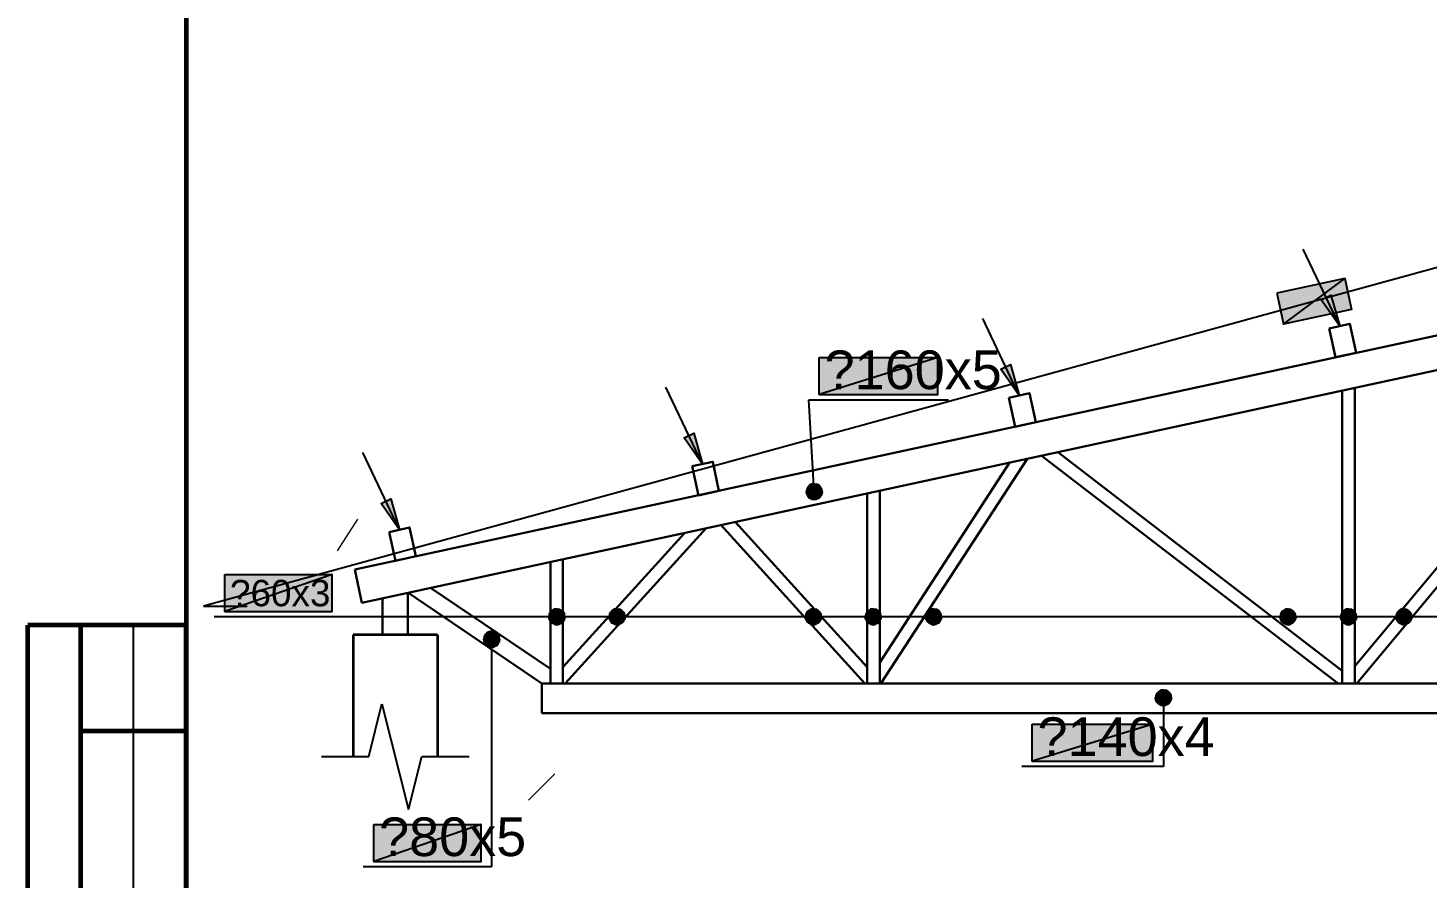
# Model space of a CAD drawing. Extents: x 8 to 21351, y 0 to 420.
# Drawn here: x 16771.9 to 16904.4, y 131.1 to 211.6 of the extents above; entities that cross this region are included whole.
import ezdxf

# ---------------------------------------------------------------- set-up
doc = ezdxf.new("R2010")
doc.units = 0
doc.linetypes.add('TEYPDFCAD_CENTER', pattern=[20, 12, -3, 2, -3])
for name, color, linetype in [('PDF_ВЫНОСКИ', 7, 'Continuous'), ('PDF_ОСИ', 7, 'Continuous'), ('TEY_REVIEW_AXIS', 7, 'Continuous'), ('TEY_REVIEW_LEADER', 7, 'Continuous')]:
    doc.layers.add(name, color=color, linetype=linetype)
doc.styles.add('TEYPDFCAD_TEXT', font='arial.ttf')
doc.dimstyles.new('TEYPDFCAD_SCALE_1', dxfattribs={"dimtxt": 2.5, "dimasz": 2.5, "dimexe": 1.25, "dimexo": 0.75, "dimtad": 1, "dimdsep": 46, "dimtxsty": 'Standard', "dimcen": 0.09, "dimadec": 0, "dimazin": 0, "dimtfac": 1, "dimtofl": 0, "dimtmove": 0, "dimatfit": 3, "dimfxl": 1, "dimarcsym": 0})

# ---------------------------------------------------------------- blocks, each defined once
blk = doc.blocks.new('TEY_AXIS')
at = {"layer": 'PDF_ОСИ', "linetype": 'TEYPDFCAD_CENTER', "lineweight": 9}
blk.add_line((0, 0), (1, 0), dxfattribs=at)

msp = doc.modelspace()

# ---------------------------------------------------------------- hatches: boundary and pattern name
at = {"true_color": 0xffffff}
h = msp.add_hatch(color=0, dxfattribs=at)
h.paths.add_polyline_path([(16890.19, 186.48), (16890.83, 183.56), (16896.63, 187.88)])
h.paths.add_polyline_path([(16890.83, 183.56), (16896.63, 187.88), (16897.26, 184.93)])
for points in [[(16896.14, 183.37), (16894.4, 185.86), (16895.29, 186.29)], [(16865.79, 176.81), (16864.05, 179.3), (16864.96, 179.73)], [(16835.77, 170.31), (16834.04, 172.8), (16834.95, 173.23)], [(16807.07, 164.08), (16805.34, 166.58), (16806.25, 167.03)]]:
    msp.add_hatch(color=7).paths.add_polyline_path(points)
h = msp.add_hatch(color=0, dxfattribs=at)
h.paths.add_polyline_path([(16846.84, 180.4), (16858.08, 180.4), (16846.84, 176.91)])
h.paths.add_polyline_path([(16858.08, 180.4), (16846.84, 176.91), (16858.08, 176.91)])
h = msp.add_hatch(color=7)
h.paths.add_polyline_path([(16846.12, 168.4), (16845.91, 168.3), (16846.36, 167.7)])
h.paths.add_polyline_path([(16845.91, 168.3), (16846.36, 167.7), (16845.76, 168.13)])
h.paths.add_polyline_path([(16846.36, 167.7), (16845.76, 168.13), (16845.66, 167.92)])
h = msp.add_hatch(color=7)
h.paths.add_polyline_path([(16846.8, 168.3), (16846.59, 168.4), (16846.36, 167.7)])
h.paths.add_polyline_path([(16846.59, 168.4), (16846.36, 167.7), (16846.36, 168.44)])
h.paths.add_polyline_path([(16846.36, 167.7), (16846.36, 168.44), (16846.12, 168.4)])
h = msp.add_hatch(color=7)
h.paths.add_polyline_path([(16845.66, 167.92), (16845.62, 167.7), (16846.36, 167.7)])
h.paths.add_polyline_path([(16845.62, 167.7), (16846.36, 167.7), (16845.66, 167.47)])
h.paths.add_polyline_path([(16846.36, 167.7), (16845.66, 167.47), (16845.76, 167.26)])
h = msp.add_hatch(color=7)
h.paths.add_polyline_path([(16845.76, 167.26), (16845.91, 167.09), (16846.36, 167.7)])
h.paths.add_polyline_path([(16845.91, 167.09), (16846.36, 167.7), (16846.12, 166.98)])
h.paths.add_polyline_path([(16846.36, 167.7), (16846.12, 166.98), (16846.36, 166.94)])
h = msp.add_hatch(color=7)
h.paths.add_polyline_path([(16847.12, 167.7), (16847.08, 167.92), (16846.36, 167.7)])
h.paths.add_polyline_path([(16847.08, 167.92), (16846.36, 167.7), (16846.97, 168.13)])
h.paths.add_polyline_path([(16846.36, 167.7), (16846.97, 168.13), (16846.8, 168.3)])
h = msp.add_hatch(color=7)
h.paths.add_polyline_path([(16846.36, 166.94), (16846.59, 166.98), (16846.36, 167.7)])
h.paths.add_polyline_path([(16846.59, 166.98), (16846.36, 167.7), (16846.8, 167.09)])
h.paths.add_polyline_path([(16846.36, 167.7), (16846.8, 167.09), (16846.97, 167.26)])
h = msp.add_hatch(color=7)
h.paths.add_polyline_path([(16846.97, 167.26), (16847.08, 167.47), (16846.36, 167.7)])
h.paths.add_polyline_path([(16847.08, 167.47), (16846.36, 167.7), (16847.12, 167.7)])
h = msp.add_hatch(color=0, dxfattribs=at)
h.paths.add_polyline_path([(16790.54, 159.85), (16800.7, 159.85), (16790.54, 156.34)])
h.paths.add_polyline_path([(16800.7, 159.85), (16790.54, 156.34), (16800.7, 156.34)])
h = msp.add_hatch(color=7)
h.paths.add_polyline_path([(16821.76, 156.57), (16821.55, 156.44), (16821.99, 155.85)])
h.paths.add_polyline_path([(16821.55, 156.44), (16821.99, 155.85), (16821.38, 156.29)])
h.paths.add_polyline_path([(16821.99, 155.85), (16821.38, 156.29), (16821.27, 156.08)])
h = msp.add_hatch(color=7)
h.paths.add_polyline_path([(16822.44, 156.44), (16822.23, 156.57), (16821.99, 155.85)])
h.paths.add_polyline_path([(16822.23, 156.57), (16821.99, 155.85), (16821.99, 156.59)])
h.paths.add_polyline_path([(16821.99, 155.85), (16821.99, 156.59), (16821.76, 156.57)])
h = msp.add_hatch(color=7)
h.paths.add_polyline_path([(16822.73, 155.85), (16822.71, 156.08), (16821.99, 155.85)])
h.paths.add_polyline_path([(16822.71, 156.08), (16821.99, 155.85), (16822.61, 156.29)])
h.paths.add_polyline_path([(16821.99, 155.85), (16822.61, 156.29), (16822.44, 156.44)])
h = msp.add_hatch(color=7)
h.paths.add_polyline_path([(16827.45, 156.57), (16827.24, 156.44), (16827.69, 155.85)])
h.paths.add_polyline_path([(16827.24, 156.44), (16827.69, 155.85), (16827.09, 156.29)])
h.paths.add_polyline_path([(16827.69, 155.85), (16827.09, 156.29), (16826.99, 156.08)])
h = msp.add_hatch(color=7)
h.paths.add_polyline_path([(16828.13, 156.44), (16827.92, 156.57), (16827.69, 155.85)])
h.paths.add_polyline_path([(16827.92, 156.57), (16827.69, 155.85), (16827.69, 156.59)])
h.paths.add_polyline_path([(16827.69, 155.85), (16827.69, 156.59), (16827.45, 156.57)])
h = msp.add_hatch(color=7)
h.paths.add_polyline_path([(16828.45, 155.85), (16828.41, 156.08), (16827.69, 155.85)])
h.paths.add_polyline_path([(16828.41, 156.08), (16827.69, 155.85), (16828.3, 156.29)])
h.paths.add_polyline_path([(16827.69, 155.85), (16828.3, 156.29), (16828.13, 156.44)])
h = msp.add_hatch(color=7)
h.paths.add_polyline_path([(16846.06, 156.57), (16845.85, 156.44), (16846.29, 155.85)])
h.paths.add_polyline_path([(16845.85, 156.44), (16846.29, 155.85), (16845.68, 156.29)])
h.paths.add_polyline_path([(16846.29, 155.85), (16845.68, 156.29), (16845.57, 156.08)])
h = msp.add_hatch(color=7)
h.paths.add_polyline_path([(16846.74, 156.44), (16846.53, 156.57), (16846.29, 155.85)])
h.paths.add_polyline_path([(16846.53, 156.57), (16846.29, 155.85), (16846.29, 156.59)])
h.paths.add_polyline_path([(16846.29, 155.85), (16846.29, 156.59), (16846.06, 156.57)])
h = msp.add_hatch(color=7)
h.paths.add_polyline_path([(16847.03, 155.85), (16847.01, 156.08), (16846.29, 155.85)])
h.paths.add_polyline_path([(16847.01, 156.08), (16846.29, 155.85), (16846.91, 156.29)])
h.paths.add_polyline_path([(16846.29, 155.85), (16846.91, 156.29), (16846.74, 156.44)])
h = msp.add_hatch(color=7)
h.paths.add_polyline_path([(16851.71, 156.57), (16851.52, 156.44), (16851.94, 155.85)])
h.paths.add_polyline_path([(16851.52, 156.44), (16851.94, 155.85), (16851.35, 156.29)])
h.paths.add_polyline_path([(16851.94, 155.85), (16851.35, 156.29), (16851.25, 156.08)])
h = msp.add_hatch(color=7)
h.paths.add_polyline_path([(16852.39, 156.44), (16852.18, 156.57), (16851.94, 155.85)])
h.paths.add_polyline_path([(16852.18, 156.57), (16851.94, 155.85), (16851.94, 156.59)])
h.paths.add_polyline_path([(16851.94, 155.85), (16851.94, 156.59), (16851.71, 156.57)])
h = msp.add_hatch(color=7)
h.paths.add_polyline_path([(16852.71, 155.85), (16852.66, 156.08), (16851.94, 155.85)])
h.paths.add_polyline_path([(16852.66, 156.08), (16851.94, 155.85), (16852.56, 156.29)])
h.paths.add_polyline_path([(16851.94, 155.85), (16852.56, 156.29), (16852.39, 156.44)])
h = msp.add_hatch(color=7)
h.paths.add_polyline_path([(16857.45, 156.57), (16857.24, 156.44), (16857.68, 155.85)])
h.paths.add_polyline_path([(16857.24, 156.44), (16857.68, 155.85), (16857.07, 156.29)])
h.paths.add_polyline_path([(16857.68, 155.85), (16857.07, 156.29), (16856.96, 156.08)])
h = msp.add_hatch(color=7)
h.paths.add_polyline_path([(16858.13, 156.44), (16857.91, 156.57), (16857.68, 155.85)])
h.paths.add_polyline_path([(16857.91, 156.57), (16857.68, 155.85), (16857.68, 156.59)])
h.paths.add_polyline_path([(16857.68, 155.85), (16857.68, 156.59), (16857.45, 156.57)])
h = msp.add_hatch(color=7)
h.paths.add_polyline_path([(16858.42, 155.85), (16858.4, 156.08), (16857.68, 155.85)])
h.paths.add_polyline_path([(16858.4, 156.08), (16857.68, 155.85), (16858.27, 156.29)])
h.paths.add_polyline_path([(16857.68, 155.85), (16858.27, 156.29), (16858.13, 156.44)])
h = msp.add_hatch(color=7)
h.paths.add_polyline_path([(16891.02, 156.57), (16890.81, 156.44), (16891.25, 155.85)])
h.paths.add_polyline_path([(16890.81, 156.44), (16891.25, 155.85), (16890.64, 156.29)])
h.paths.add_polyline_path([(16891.25, 155.85), (16890.64, 156.29), (16890.53, 156.08)])
h = msp.add_hatch(color=7)
h.paths.add_polyline_path([(16891.67, 156.44), (16891.48, 156.57), (16891.25, 155.85)])
h.paths.add_polyline_path([(16891.48, 156.57), (16891.25, 155.85), (16891.25, 156.59)])
h.paths.add_polyline_path([(16891.25, 155.85), (16891.25, 156.59), (16891.02, 156.57)])
h = msp.add_hatch(color=7)
h.paths.add_polyline_path([(16891.99, 155.85), (16891.95, 156.08), (16891.25, 155.85)])
h.paths.add_polyline_path([(16891.95, 156.08), (16891.25, 155.85), (16891.84, 156.29)])
h.paths.add_polyline_path([(16891.25, 155.85), (16891.84, 156.29), (16891.67, 156.44)])
h = msp.add_hatch(color=7)
h.paths.add_polyline_path([(16896.73, 156.57), (16896.52, 156.44), (16896.97, 155.85)])
h.paths.add_polyline_path([(16896.52, 156.44), (16896.97, 155.85), (16896.37, 156.29)])
h.paths.add_polyline_path([(16896.97, 155.85), (16896.37, 156.29), (16896.27, 156.08)])
h = msp.add_hatch(color=7)
h.paths.add_polyline_path([(16897.41, 156.44), (16897.2, 156.57), (16896.97, 155.85)])
h.paths.add_polyline_path([(16897.2, 156.57), (16896.97, 155.85), (16896.97, 156.59)])
h.paths.add_polyline_path([(16896.97, 155.85), (16896.97, 156.59), (16896.73, 156.57)])
h = msp.add_hatch(color=7)
h.paths.add_polyline_path([(16897.73, 155.85), (16897.69, 156.08), (16896.97, 155.85)])
h.paths.add_polyline_path([(16897.69, 156.08), (16896.97, 155.85), (16897.58, 156.29)])
h.paths.add_polyline_path([(16896.97, 155.85), (16897.58, 156.29), (16897.41, 156.44)])
h = msp.add_hatch(color=7)
h.paths.add_polyline_path([(16902, 156.57), (16901.79, 156.44), (16902.24, 155.85)])
h.paths.add_polyline_path([(16901.79, 156.44), (16902.24, 155.85), (16901.62, 156.29)])
h.paths.add_polyline_path([(16902.24, 155.85), (16901.62, 156.29), (16901.52, 156.08)])
h = msp.add_hatch(color=7)
h.paths.add_polyline_path([(16902.66, 156.44), (16902.47, 156.57), (16902.24, 155.85)])
h.paths.add_polyline_path([(16902.47, 156.57), (16902.24, 155.85), (16902.24, 156.59)])
h.paths.add_polyline_path([(16902.24, 155.85), (16902.24, 156.59), (16902, 156.57)])
h = msp.add_hatch(color=7)
h.paths.add_polyline_path([(16902.98, 155.85), (16902.94, 156.08), (16902.24, 155.85)])
h.paths.add_polyline_path([(16902.94, 156.08), (16902.24, 155.85), (16902.83, 156.29)])
h.paths.add_polyline_path([(16902.24, 155.85), (16902.83, 156.29), (16902.66, 156.44)])
h = msp.add_hatch(color=7)
h.paths.add_polyline_path([(16821.27, 156.08), (16821.25, 155.85), (16821.99, 155.85)])
h.paths.add_polyline_path([(16821.25, 155.85), (16821.99, 155.85), (16821.27, 155.62)])
h.paths.add_polyline_path([(16821.99, 155.85), (16821.27, 155.62), (16821.38, 155.41)])
h = msp.add_hatch(color=7)
h.paths.add_polyline_path([(16821.38, 155.41), (16821.55, 155.24), (16821.99, 155.85)])
h.paths.add_polyline_path([(16821.55, 155.24), (16821.99, 155.85), (16821.76, 155.13)])
h.paths.add_polyline_path([(16821.99, 155.85), (16821.76, 155.13), (16821.99, 155.09)])
h = msp.add_hatch(color=7)
h.paths.add_polyline_path([(16821.99, 155.09), (16822.23, 155.13), (16821.99, 155.85)])
h.paths.add_polyline_path([(16822.23, 155.13), (16821.99, 155.85), (16822.44, 155.24)])
h.paths.add_polyline_path([(16821.99, 155.85), (16822.44, 155.24), (16822.61, 155.41)])
h = msp.add_hatch(color=7)
h.paths.add_polyline_path([(16822.61, 155.41), (16822.71, 155.62), (16821.99, 155.85)])
h.paths.add_polyline_path([(16822.71, 155.62), (16821.99, 155.85), (16822.73, 155.85)])
h = msp.add_hatch(color=7)
h.paths.add_polyline_path([(16826.99, 156.08), (16826.95, 155.85), (16827.69, 155.85)])
h.paths.add_polyline_path([(16826.95, 155.85), (16827.69, 155.85), (16826.99, 155.62)])
h.paths.add_polyline_path([(16827.69, 155.85), (16826.99, 155.62), (16827.09, 155.41)])
h = msp.add_hatch(color=7)
h.paths.add_polyline_path([(16827.09, 155.41), (16827.24, 155.24), (16827.69, 155.85)])
h.paths.add_polyline_path([(16827.24, 155.24), (16827.69, 155.85), (16827.45, 155.13)])
h.paths.add_polyline_path([(16827.69, 155.85), (16827.45, 155.13), (16827.69, 155.09)])
h = msp.add_hatch(color=7)
h.paths.add_polyline_path([(16827.69, 155.09), (16827.92, 155.13), (16827.69, 155.85)])
h.paths.add_polyline_path([(16827.92, 155.13), (16827.69, 155.85), (16828.13, 155.24)])
h.paths.add_polyline_path([(16827.69, 155.85), (16828.13, 155.24), (16828.3, 155.41)])
h = msp.add_hatch(color=7)
h.paths.add_polyline_path([(16828.3, 155.41), (16828.41, 155.62), (16827.69, 155.85)])
h.paths.add_polyline_path([(16828.41, 155.62), (16827.69, 155.85), (16828.45, 155.85)])
h = msp.add_hatch(color=7)
h.paths.add_polyline_path([(16845.57, 156.08), (16845.53, 155.85), (16846.29, 155.85)])
h.paths.add_polyline_path([(16845.53, 155.85), (16846.29, 155.85), (16845.57, 155.62)])
h.paths.add_polyline_path([(16846.29, 155.85), (16845.57, 155.62), (16845.68, 155.41)])
h = msp.add_hatch(color=7)
h.paths.add_polyline_path([(16845.68, 155.41), (16845.85, 155.24), (16846.29, 155.85)])
h.paths.add_polyline_path([(16845.85, 155.24), (16846.29, 155.85), (16846.06, 155.13)])
h.paths.add_polyline_path([(16846.29, 155.85), (16846.06, 155.13), (16846.29, 155.09)])
h = msp.add_hatch(color=7)
h.paths.add_polyline_path([(16846.29, 155.09), (16846.53, 155.13), (16846.29, 155.85)])
h.paths.add_polyline_path([(16846.53, 155.13), (16846.29, 155.85), (16846.74, 155.24)])
h.paths.add_polyline_path([(16846.29, 155.85), (16846.74, 155.24), (16846.91, 155.41)])
h = msp.add_hatch(color=7)
h.paths.add_polyline_path([(16846.91, 155.41), (16847.01, 155.62), (16846.29, 155.85)])
h.paths.add_polyline_path([(16847.01, 155.62), (16846.29, 155.85), (16847.03, 155.85)])
h = msp.add_hatch(color=7)
h.paths.add_polyline_path([(16851.25, 156.08), (16851.2, 155.85), (16851.94, 155.85)])
h.paths.add_polyline_path([(16851.2, 155.85), (16851.94, 155.85), (16851.25, 155.62)])
h.paths.add_polyline_path([(16851.94, 155.85), (16851.25, 155.62), (16851.35, 155.41)])
h = msp.add_hatch(color=7)
h.paths.add_polyline_path([(16851.35, 155.41), (16851.52, 155.24), (16851.94, 155.85)])
h.paths.add_polyline_path([(16851.52, 155.24), (16851.94, 155.85), (16851.71, 155.13)])
h.paths.add_polyline_path([(16851.94, 155.85), (16851.71, 155.13), (16851.94, 155.09)])
h = msp.add_hatch(color=7)
h.paths.add_polyline_path([(16851.94, 155.09), (16852.18, 155.13), (16851.94, 155.85)])
h.paths.add_polyline_path([(16852.18, 155.13), (16851.94, 155.85), (16852.39, 155.24)])
h.paths.add_polyline_path([(16851.94, 155.85), (16852.39, 155.24), (16852.56, 155.41)])
h = msp.add_hatch(color=7)
h.paths.add_polyline_path([(16852.56, 155.41), (16852.66, 155.62), (16851.94, 155.85)])
h.paths.add_polyline_path([(16852.66, 155.62), (16851.94, 155.85), (16852.71, 155.85)])
h = msp.add_hatch(color=7)
h.paths.add_polyline_path([(16856.96, 156.08), (16856.92, 155.85), (16857.68, 155.85)])
h.paths.add_polyline_path([(16856.92, 155.85), (16857.68, 155.85), (16856.96, 155.62)])
h.paths.add_polyline_path([(16857.68, 155.85), (16856.96, 155.62), (16857.07, 155.41)])
h = msp.add_hatch(color=7)
h.paths.add_polyline_path([(16857.07, 155.41), (16857.24, 155.24), (16857.68, 155.85)])
h.paths.add_polyline_path([(16857.24, 155.24), (16857.68, 155.85), (16857.45, 155.13)])
h.paths.add_polyline_path([(16857.68, 155.85), (16857.45, 155.13), (16857.68, 155.09)])
h = msp.add_hatch(color=7)
h.paths.add_polyline_path([(16857.68, 155.09), (16857.91, 155.13), (16857.68, 155.85)])
h.paths.add_polyline_path([(16857.91, 155.13), (16857.68, 155.85), (16858.13, 155.24)])
h.paths.add_polyline_path([(16857.68, 155.85), (16858.13, 155.24), (16858.27, 155.41)])
h = msp.add_hatch(color=7)
h.paths.add_polyline_path([(16858.27, 155.41), (16858.4, 155.62), (16857.68, 155.85)])
h.paths.add_polyline_path([(16858.4, 155.62), (16857.68, 155.85), (16858.42, 155.85)])
h = msp.add_hatch(color=7)
h.paths.add_polyline_path([(16890.53, 156.08), (16890.49, 155.85), (16891.25, 155.85)])
h.paths.add_polyline_path([(16890.49, 155.85), (16891.25, 155.85), (16890.53, 155.62)])
h.paths.add_polyline_path([(16891.25, 155.85), (16890.53, 155.62), (16890.64, 155.41)])
h = msp.add_hatch(color=7)
h.paths.add_polyline_path([(16890.64, 155.41), (16890.81, 155.24), (16891.25, 155.85)])
h.paths.add_polyline_path([(16890.81, 155.24), (16891.25, 155.85), (16891.02, 155.13)])
h.paths.add_polyline_path([(16891.25, 155.85), (16891.02, 155.13), (16891.25, 155.09)])
h = msp.add_hatch(color=7)
h.paths.add_polyline_path([(16891.25, 155.09), (16891.48, 155.13), (16891.25, 155.85)])
h.paths.add_polyline_path([(16891.48, 155.13), (16891.25, 155.85), (16891.67, 155.24)])
h.paths.add_polyline_path([(16891.25, 155.85), (16891.67, 155.24), (16891.84, 155.41)])
h = msp.add_hatch(color=7)
h.paths.add_polyline_path([(16891.84, 155.41), (16891.95, 155.62), (16891.25, 155.85)])
h.paths.add_polyline_path([(16891.95, 155.62), (16891.25, 155.85), (16891.99, 155.85)])
h = msp.add_hatch(color=7)
h.paths.add_polyline_path([(16896.27, 156.08), (16896.23, 155.85), (16896.97, 155.85)])
h.paths.add_polyline_path([(16896.23, 155.85), (16896.97, 155.85), (16896.27, 155.62)])
h.paths.add_polyline_path([(16896.97, 155.85), (16896.27, 155.62), (16896.37, 155.41)])
h = msp.add_hatch(color=7)
h.paths.add_polyline_path([(16896.37, 155.41), (16896.52, 155.24), (16896.97, 155.85)])
h.paths.add_polyline_path([(16896.52, 155.24), (16896.97, 155.85), (16896.73, 155.13)])
h.paths.add_polyline_path([(16896.97, 155.85), (16896.73, 155.13), (16896.97, 155.09)])
h = msp.add_hatch(color=7)
h.paths.add_polyline_path([(16896.97, 155.09), (16897.2, 155.13), (16896.97, 155.85)])
h.paths.add_polyline_path([(16897.2, 155.13), (16896.97, 155.85), (16897.41, 155.24)])
h.paths.add_polyline_path([(16896.97, 155.85), (16897.41, 155.24), (16897.58, 155.41)])
h = msp.add_hatch(color=7)
h.paths.add_polyline_path([(16897.58, 155.41), (16897.69, 155.62), (16896.97, 155.85)])
h.paths.add_polyline_path([(16897.69, 155.62), (16896.97, 155.85), (16897.73, 155.85)])
h = msp.add_hatch(color=7)
h.paths.add_polyline_path([(16901.52, 156.08), (16901.47, 155.85), (16902.24, 155.85)])
h.paths.add_polyline_path([(16901.47, 155.85), (16902.24, 155.85), (16901.52, 155.62)])
h.paths.add_polyline_path([(16902.24, 155.85), (16901.52, 155.62), (16901.62, 155.41)])
h = msp.add_hatch(color=7)
h.paths.add_polyline_path([(16901.62, 155.41), (16901.79, 155.24), (16902.24, 155.85)])
h.paths.add_polyline_path([(16901.79, 155.24), (16902.24, 155.85), (16902, 155.13)])
h.paths.add_polyline_path([(16902.24, 155.85), (16902, 155.13), (16902.24, 155.09)])
h = msp.add_hatch(color=7)
h.paths.add_polyline_path([(16902.24, 155.09), (16902.47, 155.13), (16902.24, 155.85)])
h.paths.add_polyline_path([(16902.47, 155.13), (16902.24, 155.85), (16902.66, 155.24)])
h.paths.add_polyline_path([(16902.24, 155.85), (16902.66, 155.24), (16902.83, 155.41)])
h = msp.add_hatch(color=7)
h.paths.add_polyline_path([(16902.83, 155.41), (16902.94, 155.62), (16902.24, 155.85)])
h.paths.add_polyline_path([(16902.94, 155.62), (16902.24, 155.85), (16902.98, 155.85)])
h = msp.add_hatch(color=7)
h.paths.add_polyline_path([(16815.09, 153.95), (16815.07, 153.71), (16815.81, 153.71)])
h.paths.add_polyline_path([(16815.07, 153.71), (16815.81, 153.71), (16815.09, 153.48)])
h.paths.add_polyline_path([(16815.81, 153.71), (16815.09, 153.48), (16815.2, 153.27)])
h = msp.add_hatch(color=7)
h.paths.add_polyline_path([(16815.58, 154.43), (16815.37, 154.33), (16815.81, 153.71)])
h.paths.add_polyline_path([(16815.37, 154.33), (16815.81, 153.71), (16815.2, 154.16)])
h.paths.add_polyline_path([(16815.81, 153.71), (16815.2, 154.16), (16815.09, 153.95)])
h = msp.add_hatch(color=7)
h.paths.add_polyline_path([(16816.26, 154.33), (16816.05, 154.43), (16815.81, 153.71)])
h.paths.add_polyline_path([(16816.05, 154.43), (16815.81, 153.71), (16815.81, 154.47)])
h.paths.add_polyline_path([(16815.81, 153.71), (16815.81, 154.47), (16815.58, 154.43)])
h = msp.add_hatch(color=7)
h.paths.add_polyline_path([(16816.55, 153.71), (16816.53, 153.95), (16815.81, 153.71)])
h.paths.add_polyline_path([(16816.53, 153.95), (16815.81, 153.71), (16816.43, 154.16)])
h.paths.add_polyline_path([(16815.81, 153.71), (16816.43, 154.16), (16816.26, 154.33)])
h = msp.add_hatch(color=7)
h.paths.add_polyline_path([(16815.2, 153.27), (16815.37, 153.1), (16815.81, 153.71)])
h.paths.add_polyline_path([(16815.37, 153.1), (16815.81, 153.71), (16815.58, 152.99)])
h.paths.add_polyline_path([(16815.81, 153.71), (16815.58, 152.99), (16815.81, 152.97)])
h = msp.add_hatch(color=7)
h.paths.add_polyline_path([(16815.81, 152.97), (16816.05, 152.99), (16815.81, 153.71)])
h.paths.add_polyline_path([(16816.05, 152.99), (16815.81, 153.71), (16816.26, 153.1)])
h.paths.add_polyline_path([(16815.81, 153.71), (16816.26, 153.1), (16816.43, 153.27)])
h = msp.add_hatch(color=7)
h.paths.add_polyline_path([(16816.43, 153.27), (16816.53, 153.48), (16815.81, 153.71)])
h.paths.add_polyline_path([(16816.53, 153.48), (16815.81, 153.71), (16816.55, 153.71)])
h = msp.add_hatch(color=7)
h.paths.add_polyline_path([(16879.21, 148.89), (16879.02, 148.78), (16879.44, 148.17)])
h.paths.add_polyline_path([(16879.02, 148.78), (16879.44, 148.17), (16878.85, 148.61)])
h.paths.add_polyline_path([(16879.44, 148.17), (16878.85, 148.61), (16878.74, 148.4)])
h = msp.add_hatch(color=7)
h.paths.add_polyline_path([(16879.88, 148.78), (16879.67, 148.89), (16879.44, 148.17)])
h.paths.add_polyline_path([(16879.67, 148.89), (16879.44, 148.17), (16879.44, 148.93)])
h.paths.add_polyline_path([(16879.44, 148.17), (16879.44, 148.93), (16879.21, 148.89)])
h = msp.add_hatch(color=7)
h.paths.add_polyline_path([(16880.2, 148.17), (16880.16, 148.4), (16879.44, 148.17)])
h.paths.add_polyline_path([(16880.16, 148.4), (16879.44, 148.17), (16880.05, 148.61)])
h.paths.add_polyline_path([(16879.44, 148.17), (16880.05, 148.61), (16879.88, 148.78)])
h = msp.add_hatch(color=7)
h.paths.add_polyline_path([(16878.74, 148.4), (16878.7, 148.17), (16879.44, 148.17)])
h.paths.add_polyline_path([(16878.7, 148.17), (16879.44, 148.17), (16878.74, 147.93)])
h.paths.add_polyline_path([(16879.44, 148.17), (16878.74, 147.93), (16878.85, 147.72)])
h = msp.add_hatch(color=7)
h.paths.add_polyline_path([(16878.85, 147.72), (16879.02, 147.57), (16879.44, 148.17)])
h.paths.add_polyline_path([(16879.02, 147.57), (16879.44, 148.17), (16879.21, 147.47)])
h.paths.add_polyline_path([(16879.44, 148.17), (16879.21, 147.47), (16879.44, 147.43)])
h = msp.add_hatch(color=7)
h.paths.add_polyline_path([(16879.44, 147.43), (16879.67, 147.47), (16879.44, 148.17)])
h.paths.add_polyline_path([(16879.67, 147.47), (16879.44, 148.17), (16879.88, 147.57)])
h.paths.add_polyline_path([(16879.44, 148.17), (16879.88, 147.57), (16880.05, 147.72)])
h = msp.add_hatch(color=7)
h.paths.add_polyline_path([(16880.05, 147.72), (16880.16, 147.93), (16879.44, 148.17)])
h.paths.add_polyline_path([(16880.16, 147.93), (16879.44, 148.17), (16880.2, 148.17)])
h = msp.add_hatch(color=0, dxfattribs=at)
h.paths.add_polyline_path([(16867.02, 145.67), (16878.45, 145.67), (16867.02, 142.18)])
h.paths.add_polyline_path([(16878.45, 145.67), (16867.02, 142.18), (16878.45, 142.18)])
h = msp.add_hatch(color=0, dxfattribs=at)
h.paths.add_polyline_path([(16804.64, 136.17), (16814.82, 136.17), (16804.64, 132.67)])
h.paths.add_polyline_path([(16814.82, 136.17), (16804.64, 132.67), (16814.82, 132.67)])

# ---------------------------------------------------------------- linework, layer by layer
at = {"color": 7, "lineweight": 25}
for p, q in [((16896.14, 183.37), (16892.69, 190.67)), ((16865.79, 176.81), (16862.34, 184.09)), ((16835.77, 170.31), (16832.32, 177.59)), ((16807.07, 164.08), (16803.62, 171.39))]:
    msp.add_line(p, q, dxfattribs=at)
at = {"color": 7, "lineweight": 5}
for p, q in [((16803.09, 165.08), (16801.19, 162.09)), ((16821.8, 140.97), (16819.31, 138.47))]:
    msp.add_line(p, q, dxfattribs=at)
at = {"lineweight": 30}
for p, q in [((16838.88, 164.85), (16851.37, 151.07)), ((16822.57, 151.07), (16834.12, 163.81)), ((16821.38, 149.52), (16821.38, 161.06)), ((16807.88, 154.14), (16807.88, 158.14)), ((16821.38, 150.9), (16810.03, 158.6)), ((16805.48, 154.14), (16805.48, 157.61))]:
    msp.add_line(p, q, dxfattribs=at)
at = {"color": 0, "lineweight": 0, "true_color": 0xffffff}
for p, q in [((16790.54, 156.34), (16800.7, 156.34)), ((16804.64, 132.67), (16814.82, 132.67))]:
    msp.add_line(p, q, dxfattribs=at)
at = {"lineweight": 60}
msp.add_line((16776.89, 145.06), (16786.88, 145.06), dxfattribs=at)
at = {"lineweight": 25}
for p, q in [((16799.68, 142.6), (16802.69, 142.6)), ((16802.69, 142.6), (16804.17, 142.6)), ((16807.94, 137.6), (16809.19, 142.6)), ((16809.19, 142.6), (16810.69, 142.6)), ((16810.69, 142.6), (16813.68, 142.6))]:
    msp.add_line(p, q, dxfattribs=at)
at = {"color": 0, "true_color": 0xffffff}
for points in [[(16890.19, 186.48), (16890.83, 183.56), (16896.63, 187.88)], [(16890.83, 183.56), (16896.63, 187.88), (16897.26, 184.93)], [(16846.84, 180.4), (16858.08, 180.4), (16846.84, 176.91)], [(16858.08, 180.4), (16846.84, 176.91), (16858.08, 176.91)], [(16790.54, 159.85), (16800.7, 159.85), (16790.54, 156.34)], [(16800.7, 159.85), (16790.54, 156.34), (16800.7, 156.34)], [(16867.02, 145.67), (16878.45, 145.67), (16867.02, 142.18)], [(16878.45, 145.67), (16867.02, 142.18), (16878.45, 142.18)], [(16804.64, 136.17), (16814.82, 136.17), (16804.64, 132.67)], [(16814.82, 136.17), (16804.64, 132.67), (16814.82, 132.67)]]:
    msp.add_lwpolyline(points, close=True, dxfattribs=at)
at = {"color": 7}
for points in [[(16896.14, 183.37), (16894.4, 185.86), (16895.29, 186.29)], [(16865.79, 176.81), (16864.05, 179.3), (16864.96, 179.73)], [(16835.77, 170.31), (16834.04, 172.8), (16834.95, 173.23)], [(16846.12, 168.4), (16845.91, 168.3), (16846.36, 167.7)], [(16846.36, 167.7), (16846.36, 168.44), (16846.12, 168.4)], [(16846.59, 168.4), (16846.36, 167.7), (16846.36, 168.44)], [(16846.8, 168.3), (16846.59, 168.4), (16846.36, 167.7)], [(16807.07, 164.08), (16805.34, 166.58), (16806.25, 167.03)], [(16845.66, 167.92), (16845.62, 167.7), (16846.36, 167.7)], [(16845.62, 167.7), (16846.36, 167.7), (16845.66, 167.47)], [(16846.36, 167.7), (16845.76, 168.13), (16845.66, 167.92)], [(16846.36, 167.7), (16845.66, 167.47), (16845.76, 167.26)], [(16845.91, 168.3), (16846.36, 167.7), (16845.76, 168.13)], [(16845.76, 167.26), (16845.91, 167.09), (16846.36, 167.7)], [(16845.91, 167.09), (16846.36, 167.7), (16846.12, 166.98)], [(16846.36, 167.7), (16846.12, 166.98), (16846.36, 166.94)], [(16846.36, 167.7), (16846.97, 168.13), (16846.8, 168.3)], [(16847.08, 167.92), (16846.36, 167.7), (16846.97, 168.13)], [(16847.12, 167.7), (16847.08, 167.92), (16846.36, 167.7)], [(16846.36, 166.94), (16846.59, 166.98), (16846.36, 167.7)], [(16846.59, 166.98), (16846.36, 167.7), (16846.8, 167.09)], [(16846.36, 167.7), (16846.8, 167.09), (16846.97, 167.26)], [(16846.97, 167.26), (16847.08, 167.47), (16846.36, 167.7)], [(16847.08, 167.47), (16846.36, 167.7), (16847.12, 167.7)], [(16821.55, 156.44), (16821.99, 155.85), (16821.38, 156.29)], [(16821.76, 156.57), (16821.55, 156.44), (16821.99, 155.85)], [(16821.99, 155.85), (16821.99, 156.59), (16821.76, 156.57)], [(16822.23, 156.57), (16821.99, 155.85), (16821.99, 156.59)], [(16822.44, 156.44), (16822.23, 156.57), (16821.99, 155.85)], [(16821.99, 155.85), (16822.61, 156.29), (16822.44, 156.44)], [(16827.24, 156.44), (16827.69, 155.85), (16827.09, 156.29)], [(16827.45, 156.57), (16827.24, 156.44), (16827.69, 155.85)], [(16827.69, 155.85), (16827.69, 156.59), (16827.45, 156.57)], [(16827.92, 156.57), (16827.69, 155.85), (16827.69, 156.59)], [(16828.13, 156.44), (16827.92, 156.57), (16827.69, 155.85)], [(16827.69, 155.85), (16828.3, 156.29), (16828.13, 156.44)], [(16845.85, 156.44), (16846.29, 155.85), (16845.68, 156.29)], [(16846.06, 156.57), (16845.85, 156.44), (16846.29, 155.85)], [(16846.29, 155.85), (16846.29, 156.59), (16846.06, 156.57)], [(16846.53, 156.57), (16846.29, 155.85), (16846.29, 156.59)], [(16846.74, 156.44), (16846.53, 156.57), (16846.29, 155.85)], [(16846.29, 155.85), (16846.91, 156.29), (16846.74, 156.44)], [(16851.52, 156.44), (16851.94, 155.85), (16851.35, 156.29)], [(16851.71, 156.57), (16851.52, 156.44), (16851.94, 155.85)], [(16851.94, 155.85), (16851.94, 156.59), (16851.71, 156.57)], [(16852.18, 156.57), (16851.94, 155.85), (16851.94, 156.59)], [(16852.39, 156.44), (16852.18, 156.57), (16851.94, 155.85)], [(16851.94, 155.85), (16852.56, 156.29), (16852.39, 156.44)], [(16857.24, 156.44), (16857.68, 155.85), (16857.07, 156.29)], [(16857.45, 156.57), (16857.24, 156.44), (16857.68, 155.85)], [(16857.68, 155.85), (16857.68, 156.59), (16857.45, 156.57)], [(16857.91, 156.57), (16857.68, 155.85), (16857.68, 156.59)], [(16858.13, 156.44), (16857.91, 156.57), (16857.68, 155.85)], [(16857.68, 155.85), (16858.27, 156.29), (16858.13, 156.44)], [(16890.81, 156.44), (16891.25, 155.85), (16890.64, 156.29)], [(16891.02, 156.57), (16890.81, 156.44), (16891.25, 155.85)], [(16891.25, 155.85), (16891.25, 156.59), (16891.02, 156.57)], [(16891.48, 156.57), (16891.25, 155.85), (16891.25, 156.59)], [(16891.67, 156.44), (16891.48, 156.57), (16891.25, 155.85)], [(16891.25, 155.85), (16891.84, 156.29), (16891.67, 156.44)], [(16896.52, 156.44), (16896.97, 155.85), (16896.37, 156.29)], [(16896.73, 156.57), (16896.52, 156.44), (16896.97, 155.85)], [(16896.97, 155.85), (16896.97, 156.59), (16896.73, 156.57)], [(16897.2, 156.57), (16896.97, 155.85), (16896.97, 156.59)], [(16897.41, 156.44), (16897.2, 156.57), (16896.97, 155.85)], [(16896.97, 155.85), (16897.58, 156.29), (16897.41, 156.44)], [(16901.79, 156.44), (16902.24, 155.85), (16901.62, 156.29)], [(16902, 156.57), (16901.79, 156.44), (16902.24, 155.85)], [(16902.24, 155.85), (16902.24, 156.59), (16902, 156.57)], [(16902.47, 156.57), (16902.24, 155.85), (16902.24, 156.59)], [(16902.66, 156.44), (16902.47, 156.57), (16902.24, 155.85)], [(16902.24, 155.85), (16902.83, 156.29), (16902.66, 156.44)], [(16821.27, 156.08), (16821.25, 155.85), (16821.99, 155.85)], [(16821.25, 155.85), (16821.99, 155.85), (16821.27, 155.62)], [(16821.99, 155.85), (16821.38, 156.29), (16821.27, 156.08)], [(16821.99, 155.85), (16821.27, 155.62), (16821.38, 155.41)], [(16821.38, 155.41), (16821.55, 155.24), (16821.99, 155.85)], [(16821.55, 155.24), (16821.99, 155.85), (16821.76, 155.13)], [(16821.99, 155.85), (16821.76, 155.13), (16821.99, 155.09)], [(16822.71, 156.08), (16821.99, 155.85), (16822.61, 156.29)], [(16822.73, 155.85), (16822.71, 156.08), (16821.99, 155.85)], [(16821.99, 155.09), (16822.23, 155.13), (16821.99, 155.85)], [(16822.23, 155.13), (16821.99, 155.85), (16822.44, 155.24)], [(16821.99, 155.85), (16822.44, 155.24), (16822.61, 155.41)], [(16822.61, 155.41), (16822.71, 155.62), (16821.99, 155.85)], [(16822.71, 155.62), (16821.99, 155.85), (16822.73, 155.85)], [(16826.99, 156.08), (16826.95, 155.85), (16827.69, 155.85)], [(16826.95, 155.85), (16827.69, 155.85), (16826.99, 155.62)], [(16827.69, 155.85), (16827.09, 156.29), (16826.99, 156.08)], [(16827.69, 155.85), (16826.99, 155.62), (16827.09, 155.41)], [(16827.09, 155.41), (16827.24, 155.24), (16827.69, 155.85)], [(16827.24, 155.24), (16827.69, 155.85), (16827.45, 155.13)], [(16827.69, 155.85), (16827.45, 155.13), (16827.69, 155.09)], [(16828.41, 156.08), (16827.69, 155.85), (16828.3, 156.29)], [(16828.45, 155.85), (16828.41, 156.08), (16827.69, 155.85)], [(16827.69, 155.09), (16827.92, 155.13), (16827.69, 155.85)], [(16827.92, 155.13), (16827.69, 155.85), (16828.13, 155.24)], [(16827.69, 155.85), (16828.13, 155.24), (16828.3, 155.41)], [(16828.3, 155.41), (16828.41, 155.62), (16827.69, 155.85)], [(16828.41, 155.62), (16827.69, 155.85), (16828.45, 155.85)], [(16845.57, 156.08), (16845.53, 155.85), (16846.29, 155.85)], [(16845.53, 155.85), (16846.29, 155.85), (16845.57, 155.62)], [(16846.29, 155.85), (16845.68, 156.29), (16845.57, 156.08)], [(16846.29, 155.85), (16845.57, 155.62), (16845.68, 155.41)], [(16845.68, 155.41), (16845.85, 155.24), (16846.29, 155.85)], [(16845.85, 155.24), (16846.29, 155.85), (16846.06, 155.13)], [(16846.29, 155.85), (16846.06, 155.13), (16846.29, 155.09)], [(16847.01, 156.08), (16846.29, 155.85), (16846.91, 156.29)], [(16847.03, 155.85), (16847.01, 156.08), (16846.29, 155.85)], [(16846.29, 155.09), (16846.53, 155.13), (16846.29, 155.85)], [(16846.53, 155.13), (16846.29, 155.85), (16846.74, 155.24)], [(16846.29, 155.85), (16846.74, 155.24), (16846.91, 155.41)], [(16846.91, 155.41), (16847.01, 155.62), (16846.29, 155.85)], [(16847.01, 155.62), (16846.29, 155.85), (16847.03, 155.85)], [(16851.25, 156.08), (16851.2, 155.85), (16851.94, 155.85)], [(16851.2, 155.85), (16851.94, 155.85), (16851.25, 155.62)], [(16851.94, 155.85), (16851.35, 156.29), (16851.25, 156.08)], [(16851.94, 155.85), (16851.25, 155.62), (16851.35, 155.41)], [(16851.35, 155.41), (16851.52, 155.24), (16851.94, 155.85)], [(16851.52, 155.24), (16851.94, 155.85), (16851.71, 155.13)], [(16851.94, 155.85), (16851.71, 155.13), (16851.94, 155.09)], [(16852.66, 156.08), (16851.94, 155.85), (16852.56, 156.29)], [(16852.71, 155.85), (16852.66, 156.08), (16851.94, 155.85)], [(16851.94, 155.09), (16852.18, 155.13), (16851.94, 155.85)], [(16852.18, 155.13), (16851.94, 155.85), (16852.39, 155.24)], [(16851.94, 155.85), (16852.39, 155.24), (16852.56, 155.41)], [(16852.56, 155.41), (16852.66, 155.62), (16851.94, 155.85)], [(16852.66, 155.62), (16851.94, 155.85), (16852.71, 155.85)], [(16856.96, 156.08), (16856.92, 155.85), (16857.68, 155.85)], [(16856.92, 155.85), (16857.68, 155.85), (16856.96, 155.62)], [(16857.68, 155.85), (16857.07, 156.29), (16856.96, 156.08)], [(16857.68, 155.85), (16856.96, 155.62), (16857.07, 155.41)], [(16857.07, 155.41), (16857.24, 155.24), (16857.68, 155.85)], [(16857.24, 155.24), (16857.68, 155.85), (16857.45, 155.13)], [(16857.68, 155.85), (16857.45, 155.13), (16857.68, 155.09)], [(16858.4, 156.08), (16857.68, 155.85), (16858.27, 156.29)], [(16858.42, 155.85), (16858.4, 156.08), (16857.68, 155.85)], [(16857.68, 155.09), (16857.91, 155.13), (16857.68, 155.85)], [(16857.91, 155.13), (16857.68, 155.85), (16858.13, 155.24)], [(16857.68, 155.85), (16858.13, 155.24), (16858.27, 155.41)], [(16858.27, 155.41), (16858.4, 155.62), (16857.68, 155.85)], [(16858.4, 155.62), (16857.68, 155.85), (16858.42, 155.85)], [(16890.53, 156.08), (16890.49, 155.85), (16891.25, 155.85)], [(16890.49, 155.85), (16891.25, 155.85), (16890.53, 155.62)], [(16891.25, 155.85), (16890.64, 156.29), (16890.53, 156.08)], [(16891.25, 155.85), (16890.53, 155.62), (16890.64, 155.41)], [(16890.64, 155.41), (16890.81, 155.24), (16891.25, 155.85)], [(16890.81, 155.24), (16891.25, 155.85), (16891.02, 155.13)], [(16891.25, 155.85), (16891.02, 155.13), (16891.25, 155.09)], [(16891.95, 156.08), (16891.25, 155.85), (16891.84, 156.29)], [(16891.99, 155.85), (16891.95, 156.08), (16891.25, 155.85)], [(16891.25, 155.09), (16891.48, 155.13), (16891.25, 155.85)], [(16891.48, 155.13), (16891.25, 155.85), (16891.67, 155.24)], [(16891.25, 155.85), (16891.67, 155.24), (16891.84, 155.41)], [(16891.84, 155.41), (16891.95, 155.62), (16891.25, 155.85)], [(16891.95, 155.62), (16891.25, 155.85), (16891.99, 155.85)], [(16896.27, 156.08), (16896.23, 155.85), (16896.97, 155.85)], [(16896.23, 155.85), (16896.97, 155.85), (16896.27, 155.62)], [(16896.97, 155.85), (16896.37, 156.29), (16896.27, 156.08)], [(16896.97, 155.85), (16896.27, 155.62), (16896.37, 155.41)], [(16896.37, 155.41), (16896.52, 155.24), (16896.97, 155.85)], [(16896.52, 155.24), (16896.97, 155.85), (16896.73, 155.13)], [(16896.97, 155.85), (16896.73, 155.13), (16896.97, 155.09)], [(16897.69, 156.08), (16896.97, 155.85), (16897.58, 156.29)], [(16897.73, 155.85), (16897.69, 156.08), (16896.97, 155.85)], [(16896.97, 155.09), (16897.2, 155.13), (16896.97, 155.85)], [(16897.2, 155.13), (16896.97, 155.85), (16897.41, 155.24)], [(16896.97, 155.85), (16897.41, 155.24), (16897.58, 155.41)], [(16897.58, 155.41), (16897.69, 155.62), (16896.97, 155.85)], [(16897.69, 155.62), (16896.97, 155.85), (16897.73, 155.85)], [(16901.52, 156.08), (16901.47, 155.85), (16902.24, 155.85)], [(16901.47, 155.85), (16902.24, 155.85), (16901.52, 155.62)], [(16902.24, 155.85), (16901.62, 156.29), (16901.52, 156.08)], [(16902.24, 155.85), (16901.52, 155.62), (16901.62, 155.41)], [(16901.62, 155.41), (16901.79, 155.24), (16902.24, 155.85)], [(16901.79, 155.24), (16902.24, 155.85), (16902, 155.13)], [(16902.24, 155.85), (16902, 155.13), (16902.24, 155.09)], [(16902.94, 156.08), (16902.24, 155.85), (16902.83, 156.29)], [(16902.98, 155.85), (16902.94, 156.08), (16902.24, 155.85)], [(16902.24, 155.09), (16902.47, 155.13), (16902.24, 155.85)], [(16902.47, 155.13), (16902.24, 155.85), (16902.66, 155.24)], [(16902.24, 155.85), (16902.66, 155.24), (16902.83, 155.41)], [(16902.83, 155.41), (16902.94, 155.62), (16902.24, 155.85)], [(16902.94, 155.62), (16902.24, 155.85), (16902.98, 155.85)], [(16815.09, 153.95), (16815.07, 153.71), (16815.81, 153.71)], [(16815.81, 153.71), (16815.2, 154.16), (16815.09, 153.95)], [(16815.37, 154.33), (16815.81, 153.71), (16815.2, 154.16)], [(16815.58, 154.43), (16815.37, 154.33), (16815.81, 153.71)], [(16815.81, 153.71), (16815.81, 154.47), (16815.58, 154.43)], [(16816.05, 154.43), (16815.81, 153.71), (16815.81, 154.47)], [(16816.26, 154.33), (16816.05, 154.43), (16815.81, 153.71)], [(16815.81, 153.71), (16816.43, 154.16), (16816.26, 154.33)], [(16816.53, 153.95), (16815.81, 153.71), (16816.43, 154.16)], [(16816.55, 153.71), (16816.53, 153.95), (16815.81, 153.71)], [(16815.07, 153.71), (16815.81, 153.71), (16815.09, 153.48)], [(16815.81, 153.71), (16815.09, 153.48), (16815.2, 153.27)], [(16815.2, 153.27), (16815.37, 153.1), (16815.81, 153.71)], [(16815.37, 153.1), (16815.81, 153.71), (16815.58, 152.99)], [(16815.81, 153.71), (16815.58, 152.99), (16815.81, 152.97)], [(16815.81, 152.97), (16816.05, 152.99), (16815.81, 153.71)], [(16816.05, 152.99), (16815.81, 153.71), (16816.26, 153.1)], [(16815.81, 153.71), (16816.26, 153.1), (16816.43, 153.27)], [(16816.43, 153.27), (16816.53, 153.48), (16815.81, 153.71)], [(16816.53, 153.48), (16815.81, 153.71), (16816.55, 153.71)], [(16879.44, 148.17), (16878.85, 148.61), (16878.74, 148.4)], [(16879.02, 148.78), (16879.44, 148.17), (16878.85, 148.61)], [(16879.21, 148.89), (16879.02, 148.78), (16879.44, 148.17)], [(16879.44, 148.17), (16879.44, 148.93), (16879.21, 148.89)], [(16879.67, 148.89), (16879.44, 148.17), (16879.44, 148.93)], [(16879.88, 148.78), (16879.67, 148.89), (16879.44, 148.17)], [(16879.44, 148.17), (16880.05, 148.61), (16879.88, 148.78)], [(16880.16, 148.4), (16879.44, 148.17), (16880.05, 148.61)], [(16878.74, 148.4), (16878.7, 148.17), (16879.44, 148.17)], [(16878.7, 148.17), (16879.44, 148.17), (16878.74, 147.93)], [(16879.44, 148.17), (16878.74, 147.93), (16878.85, 147.72)], [(16878.85, 147.72), (16879.02, 147.57), (16879.44, 148.17)], [(16879.02, 147.57), (16879.44, 148.17), (16879.21, 147.47)], [(16879.44, 148.17), (16879.21, 147.47), (16879.44, 147.43)], [(16880.2, 148.17), (16880.16, 148.4), (16879.44, 148.17)], [(16879.44, 147.43), (16879.67, 147.47), (16879.44, 148.17)], [(16879.67, 147.47), (16879.44, 148.17), (16879.88, 147.57)], [(16879.44, 148.17), (16879.88, 147.57), (16880.05, 147.72)], [(16880.05, 147.72), (16880.16, 147.93), (16879.44, 148.17)], [(16880.16, 147.93), (16879.44, 148.17), (16880.2, 148.17)]]:
    msp.add_lwpolyline(points, close=True, dxfattribs=at)
at = {"color": 7, "lineweight": 30}
for points in [[(16895.15, 183.16), (16897.11, 183.58), (16897.71, 180.85), (16895.74, 180.42)], [(16864.81, 176.59), (16866.76, 177.02), (16867.35, 174.27), (16865.41, 173.84)], [(16834.8, 170.1), (16836.75, 170.52), (16837.34, 167.77), (16835.39, 167.34)], [(16806.1, 163.87), (16808.04, 164.3), (16808.64, 161.57), (16806.69, 161.14)]]:
    msp.add_lwpolyline(points, close=True, dxfattribs=at)
at = {"layer": 'TEY_REVIEW_AXIS', "lineweight": 30}
for p, q in [((16802.86, 160.32), (16986.99, 200.17)), ((16803.52, 157.18), (16986.99, 196.89)), ((16897.58, 151.17), (16924.4, 183.35)), ((16897.75, 149.52), (16926.3, 183.77)), ((16896.37, 149.52), (16896.37, 177.29)), ((16897.58, 149.52), (16897.58, 177.55)), ((16837.53, 164.55), (16851.16, 149.52)), ((16986.99, 149.52), (16820.55, 149.52)), ((17156.24, 146.73), (16820.55, 146.73))]:
    msp.add_line(p, q, dxfattribs=at)
at = {"layer": 'TEY_REVIEW_AXIS', "color": 7, "lineweight": 30}
for p, q in [((16867.86, 171.11), (16895.99, 149.52)), ((16869.41, 171.45), (16896.37, 150.73)), ((16864.9, 170.48), (16852.58, 151.53)), ((16866.57, 170.84), (16852.69, 149.52))]:
    msp.add_line(p, q, dxfattribs=at)
at = {"layer": 'TEY_REVIEW_AXIS', "color": 7, "lineweight": 25}
for p, q in [((17151.96, 155.85), (16801.72, 155.85)), ((17146.31, 155.85), (16801.72, 155.85)), ((17127.7, 155.85), (16801.72, 155.85)), ((17121.95, 155.85), (16801.72, 155.85)), ((17082.72, 155.85), (16801.72, 155.85)), ((17076.99, 155.85), (16801.72, 155.85)), ((17022.25, 155.85), (16801.72, 155.85)), ((17016.98, 155.85), (16801.72, 155.85)), ((16986.99, 155.85), (16801.72, 155.85)), ((16960.8, 155.85), (16801.72, 155.85)), ((16956.97, 155.85), (16801.72, 155.85)), ((16951.79, 155.85), (16801.72, 155.85)), ((16902.24, 155.85), (16801.72, 155.85)), ((16857.68, 155.85), (16801.72, 155.85)), ((16827.69, 155.85), (16801.72, 155.85)), ((16821.99, 155.85), (16801.72, 155.85)), ((16815.81, 153.71), (16815.81, 132.16))]:
    msp.add_line(p, q, dxfattribs=at)
at = {"layer": 'TEY_REVIEW_AXIS', "lineweight": 60}
for p, q in [((16771.89, 90.04), (16771.89, 155.05)), ((16776.89, 90.04), (16776.89, 155.05)), ((16786.88, 5.06), (16786.88, 155.05))]:
    msp.add_line(p, q, dxfattribs=at)
at = {"layer": 'TEY_REVIEW_AXIS', "lineweight": 25}
msp.add_line((16781.88, 90.04), (16781.88, 155.05), dxfattribs=at)
at = {"layer": 'TEY_REVIEW_AXIS', "lineweight": 60}
msp.add_lwpolyline([(16786.88, 5.06), (17181.87, 5.06), (17181.87, 292.04), (16786.88, 292.04)], close=True, dxfattribs=at)
at = {"layer": 'TEY_REVIEW_LEADER', "color": 7, "lineweight": 25}
for p, q in [((16846.36, 167.7), (16845.85, 176.4)), ((16845.85, 176.4), (16859.1, 176.4)), ((16801.72, 155.85), (16789.52, 155.85)), ((16879.44, 148.17), (16879.44, 141.67)), ((16879.44, 141.67), (16866.02, 141.67)), ((16815.81, 132.16), (16803.64, 132.16))]:
    msp.add_line(p, q, dxfattribs=at)
at = {"layer": 'TEY_REVIEW_LEADER', "color": 0, "lineweight": 0, "true_color": 0xffffff}
for p, q in [((16846.84, 176.91), (16858.08, 176.91)), ((16867.02, 142.18), (16878.45, 142.18))]:
    msp.add_line(p, q, dxfattribs=at)
at = {"layer": 'TEY_REVIEW_LEADER', "lineweight": 30}
for p, q in [((16851.37, 149.52), (16851.37, 167.56)), ((16852.58, 149.52), (16852.58, 167.81)), ((16822.78, 149.52), (16836.13, 164.25)), ((16822.57, 149.52), (16822.57, 161.31)), ((16803.52, 157.18), (16802.86, 160.32)), ((16820.55, 149.52), (16807.88, 158.14)), ((16820.55, 149.52), (16820.55, 146.73))]:
    msp.add_line(p, q, dxfattribs=at)
at = {"layer": 'TEY_REVIEW_LEADER', "lineweight": 60}
msp.add_line((16786.88, 155.05), (16771.89, 155.05), dxfattribs=at)
at = {"layer": 'TEY_REVIEW_LEADER', "lineweight": 35}
for p, q in [((16810.69, 154.14), (16802.69, 154.14)), ((16802.69, 154.14), (16802.69, 142.6)), ((16810.69, 154.14), (16810.69, 142.6))]:
    msp.add_line(p, q, dxfattribs=at)
at = {"layer": 'TEY_REVIEW_LEADER', "lineweight": 25}
for p, q in [((16804.17, 142.6), (16805.42, 147.6)), ((16805.42, 147.6), (16807.94, 137.6))]:
    msp.add_line(p, q, dxfattribs=at)

# ---------------------------------------------------------------- block references
at = {"layer": 'PDF_ОСИ'}
for xscale in [325.9878333333333, 281.0086666666666, 221.2975, 100.5205, 100.5205, 55.96466666666669, 55.96466666666663]:
    msp.add_blockref('TEY_AXIS', (16801.72, 155.85), dxfattribs=dict(at, xscale=xscale))

# ---------------------------------------------------------------- texts
at = {"layer": 'PDF_ВЫНОСКИ', "style": 'TEYPDFCAD_TEXT'}
msp.add_text('\ue72660х3', height=2.5, dxfattribs=at).set_placement((16791.03, 156.84))
at = {"layer": 'TEY_REVIEW_LEADER', "color": 7, "style": 'TEYPDFCAD_TEXT'}
for s, p in [('\ue726160х5', (16847.35, 177.4)), ('\ue726140х4', (16867.52, 142.66)), ('\ue72680х5', (16805.15, 133.18))]:
    msp.add_text(s, height=3.662, dxfattribs=at).set_placement(p)

# ---------------------------------------------------------------- leaders
at = {"layer": 'PDF_ВЫНОСКИ', "lineweight": 9, "annotation_type": 0, "has_hookline": 1, "hookline_direction": 0}
msp.add_leader([(16982.01, 209.99), (16788.53, 156.84), (16791.03, 156.84)], dimstyle='TEYPDFCAD_SCALE_1', dxfattribs=at)

doc.saveas('drawing.dxf')
